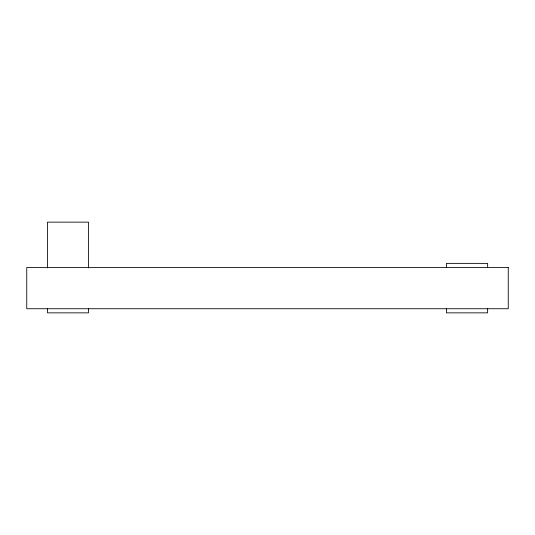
<?xml version="1.0" encoding="UTF-8"?>
<svg xmlns="http://www.w3.org/2000/svg" width="535" height="535" viewBox="0 0 535 535"><rect width="100%" height="100%" fill="white"/><g stroke="black" fill="none" stroke-linecap="round" stroke-linejoin="round"><path stroke-width="0.8" d="M487.632 267.5L487.632 263.374L446.397 263.374L446.397 267.5M487.632 308.735L487.632 312.855L446.397 312.855L446.397 308.735M88.502 267.915L88.502 222.145L47.468 222.145L47.468 267.915M88.502 308.695L88.502 312.855L47.468 312.855L47.468 308.695M508.25 267.5L26.75 267.5L26.75 308.735L508.25 308.735L508.25 267.5"/></g></svg>
